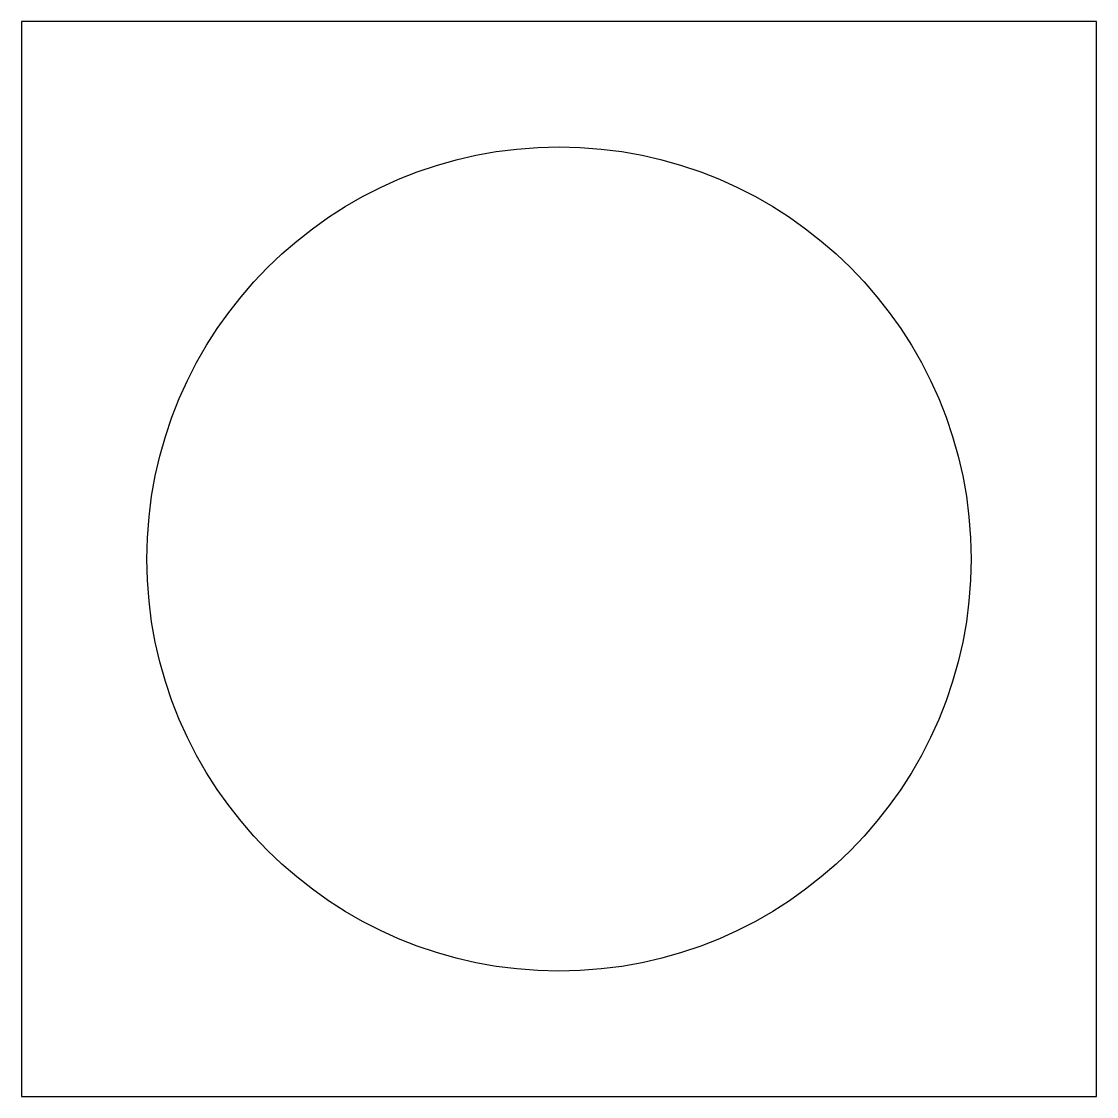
# Model space of a CAD drawing. Header units: millimetres. Extents: x -300 to 300, y -300 to 300.
import ezdxf

# ---------------------------------------------------------------- set-up
doc = ezdxf.new("R2010")
doc.units = ezdxf.units.MM

msp = doc.modelspace()

# ---------------------------------------------------------------- linework, layer by layer
msp.add_lwpolyline([(-300, -300), (300, -300), (300, 300), (-300, 300)], close=True)
msp.add_circle((0, 0), 230)

doc.saveas('drawing.dxf')
